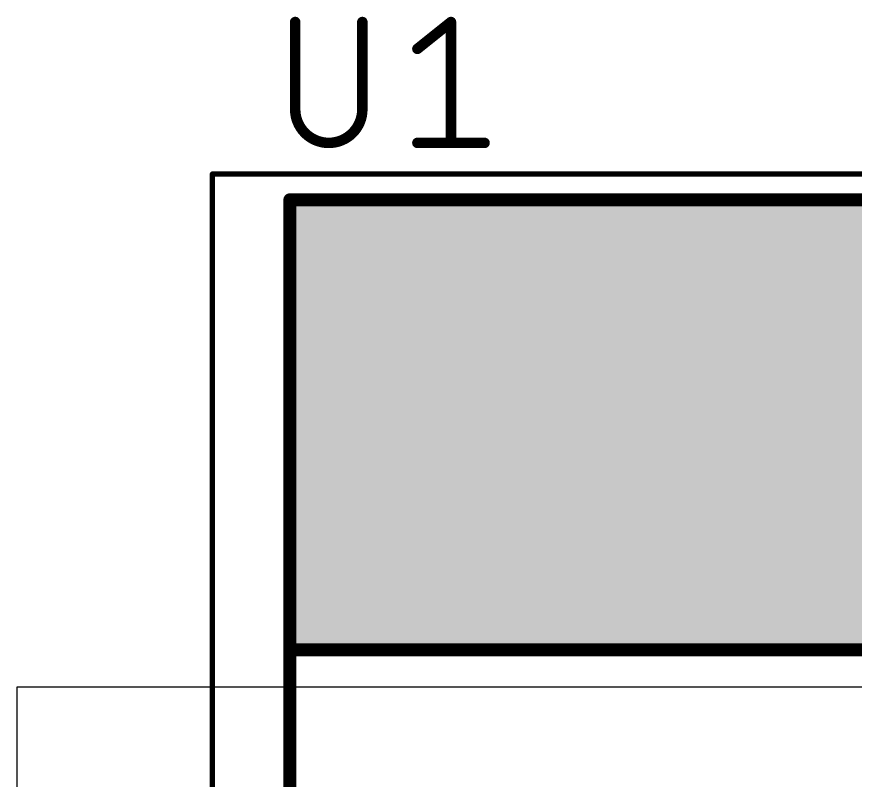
# Model space of a CAD drawing. Extents: x -0.1 to 1.18, y 0 to 3.76.
# Drawn here: x 0 to 0.319, y 3.4646 to 3.7551 of the extents above; entities that cross this region are included whole.
import ezdxf

# ---------------------------------------------------------------- set-up
doc = ezdxf.new("R2010")
doc.units = 0
for name, color, linetype in [('20', 31, 'CONTINUOUS'), ('21', 253, 'CONTINUOUS'), ('25', 253, 'CONTINUOUS'), ('39', 12, 'CONTINUOUS'), ('41', 12, 'CONTINUOUS'), ('43', 110, 'CONTINUOUS'), ('51', 253, 'CONTINUOUS')]:
    doc.layers.add(name, color=color, linetype=linetype)

# ---------------------------------------------------------------- blocks, each defined once
blk = doc.blocks.new('RECT')
blk.add_solid([(-0.5, -0.5), (0.5, -0.5), (-0.5, 0.5), (0.5, 0.5)])

msp = doc.modelspace()

# ---------------------------------------------------------------- linework, layer by layer
at = {"layer": '20'}
for p, q in [((1.15, 3.5), (0, 3.5)), ((0, 3.5), (0, 0))]:
    msp.add_line(p, q, dxfattribs=at)
at = {"layer": '21', "const_width": 0.005}
for points in [[(0.103937, 3.685433), (0.596063, 3.685433)], [(0.103937, 3.471654), (0.103937, 3.685433)]]:
    msp.add_lwpolyline(points, dxfattribs=at)
at = {"layer": '21', "const_width": 0.0025}
for points in [[(0.103937, 3.686683, 1), (0.103937, 3.684183)], [(0.105187, 3.685433, 1), (0.102687, 3.685433)], [(0.102687, 3.471654, 1), (0.105187, 3.471654)]]:
    msp.add_lwpolyline(points, format="xyb", dxfattribs=at)
at = {"layer": '25', "const_width": 0.004}
for points in [[(0.105937, 3.753118), (0.105937, 3.719896)], [(0.131492, 3.719896), (0.131492, 3.753118)], [(0.152437, 3.742896), (0.165215, 3.753118)], [(0.165215, 3.753118), (0.165215, 3.707118)], [(0.152437, 3.707118), (0.177992, 3.707118)]]:
    msp.add_lwpolyline(points, dxfattribs=at)
at = {"layer": '25'}
for points, const_width in [([(0.106937, 3.753118, 1), (0.104937, 3.753118)], 0.002), ([(0.132492, 3.753118, 1), (0.130492, 3.753118)], 0.002), ([(0.166215, 3.753118, 1), (0.164215, 3.753118)], 0.002), ([(0.165839, 3.752337, 1), (0.16459, 3.753899)], 0.002), ([(0.151812, 3.743677, 1), (0.153062, 3.742115)], 0.002), ([(0.105937, 3.719896, 1), (0.131492, 3.719896)], 0.004), ([(0.106937, 3.719896, 1), (0.104937, 3.719896)], 0.002), ([(0.104937, 3.719896, 1), (0.106937, 3.719896)], 0.002), ([(0.132492, 3.719896, 1), (0.130492, 3.719896)], 0.002), ([(0.130492, 3.719896, 1), (0.132492, 3.719896)], 0.002), ([(0.152437, 3.708118, 1), (0.152437, 3.706118)], 0.002), ([(0.164215, 3.707118, 1), (0.166215, 3.707118)], 0.002), ([(0.177992, 3.706118, 1), (0.177992, 3.708118)], 0.002)]:
    msp.add_lwpolyline(points, format="xyb", dxfattribs=dict(at, const_width=const_width))
at = {"layer": '39', "const_width": 0.000984}
for points in [[(0.074409, 3.695768, 1), (0.074409, 3.694783)], [(0.074902, 3.695276, 1), (0.073917, 3.695276)]]:
    msp.add_lwpolyline(points, format="xyb", dxfattribs=at)
at = {"layer": '39', "const_width": 0.001969}
for points in [[(0.074409, 3.695276), (0.625591, 3.695276)], [(0.074409, 3.085039), (0.074409, 3.695276)]]:
    msp.add_lwpolyline(points, dxfattribs=at)
at = {"layer": '51', "const_width": 0.005}
for points in [[(0.103937, 3.685433), (0.596063, 3.685433)], [(0.103937, 3.514173), (0.103937, 3.685433)], [(0.103937, 3.114567), (0.103937, 3.514173)], [(0.596063, 3.514173), (0.103937, 3.514173)]]:
    msp.add_lwpolyline(points, dxfattribs=at)
at = {"layer": '51', "const_width": 0.0025}
for points in [[(0.103937, 3.686683, 1), (0.103937, 3.684183)], [(0.105187, 3.685433, 1), (0.102687, 3.685433)], [(0.105187, 3.514173, 1), (0.102687, 3.514173)], [(0.103937, 3.515423, 1), (0.103937, 3.512923)], [(0.102687, 3.514173, 1), (0.105187, 3.514173)]]:
    msp.add_lwpolyline(points, format="xyb", dxfattribs=at)

# ---------------------------------------------------------------- block references
at = {"layer": '41', "xscale": 0.492126, "yscale": 0.17126}
msp.add_blockref('RECT', (0.35, 3.599803), dxfattribs=at)
at = {"layer": '43', "xscale": 0.492126, "yscale": 0.17126}
msp.add_blockref('RECT', (0.35, 3.599803), dxfattribs=at)

doc.saveas('drawing.dxf')
